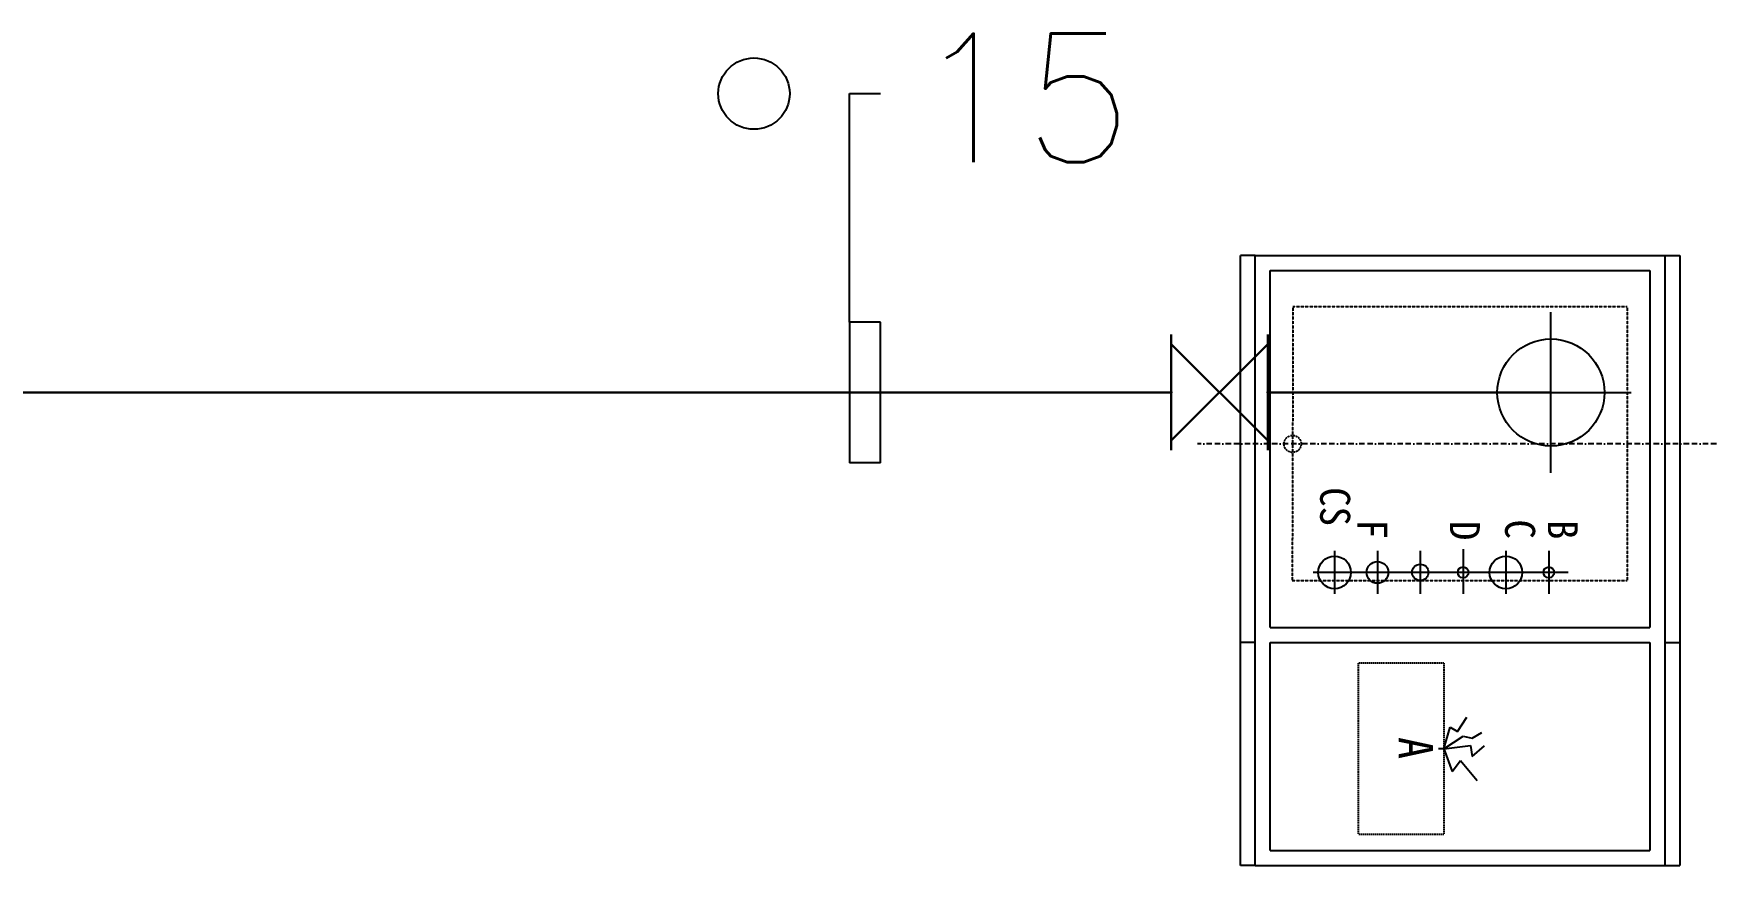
# Model space of a CAD drawing. Header units: millimetres. Extents: x 98929 to 11941380, y 952 to 54154.
# Drawn here: x 223462 to 227390, y 37146 to 39088 of the extents above; entities that cross this region are included whole.
import ezdxf
from ezdxf.enums import TextEntityAlignment as Align

# ---------------------------------------------------------------- set-up
doc = ezdxf.new("R2010")
doc.units = ezdxf.units.MM
for name, pattern in [('BORDER', [44.449999332427986, 12.69999980926514, -6.349999904632568, 12.69999980926514, -6.349999904632568, 0, -6.349999904632568]), ('DASHED3', [6.349999904632567, 4.233333269755045, -2.116666634877522]), ('HIDDEN', [0.375, 0.25, -0.125]), ('HIDDEN2', [4.762499999999999, 3.175, -1.5875])]:
    doc.linetypes.add(name, pattern=pattern)
doc.layers.add('-급수', color=3, linetype='Continuous', lineweight=30)
for name, color, linetype in [('1', 1, 'Continuous'), ('5TXT', 7, 'Continuous'), ('ex', 1, 'Continuous'), ('pipe', 3, 'Continuous'), ('빌트인', 8, 'Continuous')]:
    doc.layers.add(name, color=color, linetype=linetype)
doc.styles.add('TSTYLE4', font='txt', dxfattribs={"width": 0.9500000000000001, "height": 70})
doc.styles.add('TSTYLE5', font='txt', dxfattribs={"width": 0.9500000000000001, "height": 80})
doc.styles.add('TSTYLE7', font='txt', dxfattribs={"height": 70})
doc.styles.add('굴림', font='simple.shx', dxfattribs={"bigfont": 'whgtxt.shx'})

# ---------------------------------------------------------------- blocks, each defined once
blk = doc.blocks.new('AC314L')
at = {"layer": '빌트인', "linetype": 'BORDER'}
blk.add_line((-287.3000000000684, 591.1033000000243), (-287.3000000002576, -619.7789648437247), dxfattribs=at)
at = {"layer": '빌트인', "linetype": 'Continuous'}
for p, q in [((-727.300000000243, -484.9999999999054), (-727.3000000000757, 506.0000000000946)), ((-727.3000000000757, 506.0000000000946), (696.70000000047, 505.9999999999127)), ((176.6999999999243, 470.9999999999491), (176.6999999999243, 505.9999999999491)), ((696.70000000031, -485.0000000000946), (696.70000000047, 505.9999999999127)), ((-727.3000000000902, 471.0000000000946), (696.7000000004628, 470.9999999999127)), ((-692.3000000002285, -449.9999999999127), (-692.3000000000975, 436.0000000000873)), ((-692.3000000000975, 436.0000000000873), (141.6999999999243, 435.9999999999563)), ((141.6999999997497, -450.0000000000437), (141.6999999999243, 435.9999999999563)), ((176.6999999997497, -450.0000000000509), (176.6999999999243, 435.9999999999491)), ((176.6999999999243, 435.9999999999491), (661.7000000004482, 435.9999999999127)), ((661.70000000031, -450.0000000000873), (661.7000000004482, 435.9999999999127)), ((12.70000000002619, 245.4786000000022), (12.70000000001892, 150)), ((-37.29999999997381, 200.0000000000073), (62.70000000002619, 199.9999999999927)), ((12.70000000001892, 150), (12.70000000000437, 50)), ((-37.29999999998836, 100.0000000000073), (62.70000000001164, 99.99999999999272)), ((12.70000000000437, 50), (12.69999999998254, -50)), ((399.678384020408, 20.86712177059235), (386.2883840184732, 43.98012176945485)), ((442.248384020415, 20.8671217741794), (417.9183840179539, 50.06212177212728)), ((-41.60003051758395, 7.275957614183426e-12), (62.69999999999709, -7.275957614183426e-12)), ((383.8583840232823, -13.19387823074794), (351.0183840214377, 8.702121766480559)), ((394.8083840221589, 0.1871217701773276), (399.678384020408, 20.86712177059235)), ((424.488384025979, -45.078878227323), (394.8083840221589, 0.1871217701773276)), ((416.7083840207124, 17.2181217720281), (442.248384020415, 20.8671217741794)), ((424.488384025979, -45.078878227323), (416.7083840207124, 17.2181217720281)), ((451.9783840226664, -5.895878224997432), (498.2083840193882, 33.03212177890236)), ((374.128384024727, -30.22487823156553), (383.8583840232823, -13.19387823074794)), ((424.488384025979, -45.078878227323), (374.128384024727, -30.22487823156553)), ((424.488384025979, -45.078878227323), (477.5283840243137, -25.35887822284712)), ((477.5283840243137, -25.35887822284712), (451.9783840226664, -5.895878224997432)), ((12.69999999998254, -50), (12.69999999996799, -150)), ((424.7003840249163, -45.00005771487486), (424.7003840259786, -57.57587822731875)), ((-37.30000000002474, -99.99999999999272), (62.69999999997526, -100.0000000000073)), ((12.69999999996799, -150), (12.69999999995343, -250)), ((-37.30000000003929, -199.9999999999927), (62.69999999996071, -200.0000000000073)), ((12.69999999995343, -250), (12.69999999993888, -350)), ((-37.30000000005384, -299.9999999999927), (62.69999999994616, -300.0000000000073)), ((141.6999999997497, -450.0000000000437), (-692.3000000002285, -449.9999999999127)), ((661.70000000031, -450.0000000000873), (176.6999999997497, -450.0000000000509)), ((696.70000000031, -485.0000000000873), (-727.300000000243, -484.9999999999054)), ((-727.300000000243, -484.9999999999054), (-727.300000000243, -519.9999999999054)), ((176.6999999997861, -485.0000000000509), (176.6999999997861, -520.0000000000509)), ((696.70000000031, -485.0000000000873), (696.70000000031, -520.0000000000873)), ((696.70000000031, -520.0000000000873), (-727.300000000243, -519.9999999999054))]:
    blk.add_line(p, q, dxfattribs=at)
at = {"layer": '빌트인', "linetype": 'HIDDEN'}
for p, q in [((-607.3000000000975, 383.0874999998559), (-607.3000000001994, -397.0874999999432)), ((-607.3000000000975, 383.0874999998559), (32.6999999999025, 383.0874999997541)), ((32.6999999999025, 383.0874999997541), (32.69999999980064, -398.9125000002459)), ((-607.3000000001994, -397.0874999999432), (32.69999999979336, -398.9125000002459))]:
    blk.add_line(p, q, dxfattribs=at)
at = {"layer": '빌트인', "linetype": 'HIDDEN2'}
for p, q in [((224.7005468751231, -45.00000000001455), (224.7005468751086, -245.0000000000146)), ((224.7005468751231, -45.00000000001455), (624.7005468751231, -45.00000000005821)), ((624.7005468751231, -45.00000000005821), (624.7005468751086, -245.0000000000582)), ((224.7005468751086, -245.0000000000146), (624.7005468751086, -245.0000000000582))]:
    blk.add_line(p, q, dxfattribs=at)
at = {"layer": '빌트인', "linetype": 'Continuous'}
for centre, radius in [((12.70000000002619, 200), 12.7), ((12.70000000001164, 100), 38.1), ((12.69999999999709, 0), 12.7), ((12.70012207029504, -100), 19.05), ((12.70012207028049, -200), 25.4), ((12.69999999994616, -300), 38.1)]:
    blk.add_circle(centre, radius, dxfattribs=at)
at = {"layer": '빌트인', "linetype": 'DASHED3'}
blk.add_circle((-287.3000000001994, -398.0000000000946), 20, dxfattribs=at)
at = {"layer": '빌트인', "linetype": 'Continuous', "width": 0.9500000000000001}
for s, height, rotation, style, p in [('B', 70, 359.9999694824219, 'TSTYLE4', (-109.744485937008, 197.7768093749837)), ('C', 70, 359.9999694824219, 'TSTYLE4', (-110.9288390626971, 98.07416093746724)), ('D', 70, 359.9999694824219, 'TSTYLE4', (-107.3640234369886, -30.89547724610748)), ('A', 80, 360, 'TSTYLE5', (396.9572045394816, -150.2896987386921)), ('F', 70, 360, 'TSTYLE4', (-110.6471484369831, -247.0184459958764)), ('CS', 70, 359.9999694824219, 'TSTYLE4', (-186.1671812510613, -333.636532421915))]:
    blk.add_text(s, height=height, rotation=rotation, dxfattribs=dict(at, style=style)).set_placement(p)
blk = doc.blocks.new('P1')
at = {"layer": '1', "color": 1, "linetype": 'Continuous'}
for p, q in [((0, -112.5), (0, 112.5)), ((112.5, 0), (-112.5, 0))]:
    blk.add_line(p, q, dxfattribs=at)
at = {"layer": 'pipe', "color": 2}
blk.add_circle((0, 0), 75, dxfattribs=at)
blk = doc.blocks.new('VALG01')
at = {"color": 3, "linetype": 'Continuous'}
for p, q in [((-1.249999999999972, 1.5), (-1.249999999999972, -1.5)), ((1.250000000000028, 1.5), (1.250000000000028, -1.5))]:
    blk.add_line(p, q, dxfattribs=at)
at = {"color": 2, "linetype": 'Continuous'}
for p, q in [((-1.249999999999972, -1.25), (1.250000000000028, 1.25)), ((-1.249999999999972, 1.25), (1.250000000000028, -1.25))]:
    blk.add_line(p, q, dxfattribs=at)
at = {"color": 3, "linetype": 'Continuous'}
for p in [(-1.249999999999972, 0), (1.250000000000028, 0)]:
    blk.add_point(p, dxfattribs=at)
blk = doc.blocks.new('A$C2A6351C6')
at = {"xscale": 49.99999999999999, "yscale": 49.99999999999999, "zscale": 49.99999999999999, "rotation": 180}
blk.add_blockref('VALG01', (62.50007005262887, 75.00007149600424), dxfattribs=at)

msp = doc.modelspace()

# ---------------------------------------------------------------- hatches: boundary and pattern name
at = {"layer": '5TXT'}
h = msp.add_hatch(color=7, dxfattribs=at)
h.dxf.hatch_style = 1
edge = h.paths.add_edge_path()
edge.add_arc((225143.2740802586, 38948.26217469832), 83.33299996666676, -359.9999999999788, 2.12614852910334e-11)

# ---------------------------------------------------------------- linework, layer by layer
at = {"layer": '-급수', "linetype": 'Continuous', "ltscale": 10}
for p, q in [((220112.5671819549, 38250.50243514295), (226117.3532970168, 38250.50373749671)), ((226342.3532970169, 38250.5037374967), (227003.411090453, 38250.50243514265))]:
    msp.add_line(p, q, dxfattribs=at)
at = {"layer": '5TXT', "color": 7}
msp.add_circle((225143.2740802586, 38948.26217469833), 83.33299996666676, dxfattribs=at)
at = {"layer": 'ex', "ltscale": 3000}
for p, q in [((225366.282282562, 38414.52232235708), (225366.282282559, 38948.26217469834)), ((225366.282282559, 38948.26217469834), (225438.2822537202, 38948.26217469834)), ((225366.2822825569, 38414.52232235685), (225366.2822825568, 38086.48254792855)), ((225438.2822537556, 38414.52232235685), (225366.2822825569, 38414.52232235685)), ((225438.2822537556, 38086.48254792855), (225438.2822537556, 38414.52232235685)), ((225438.2822537556, 38086.48254792855), (225366.2822825568, 38086.48254792855))]:
    msp.add_line(p, q, dxfattribs=at)

# ---------------------------------------------------------------- block references
at = {"layer": '-급수', "linetype": 'Continuous', "ltscale": 10, "xscale": 1.8, "yscale": 1.8, "zscale": 1.8}
msp.add_blockref('A$C2A6351C6', (226117.3531709222, 38115.50360880389), dxfattribs=at)
at = {"layer": 'pipe', "xscale": 1.666666666666667, "yscale": 1.666666666666667, "zscale": 1.666666666666667, "rotation": 270}
msp.add_blockref('P1', (227003.4110904531, 38250.5024351426), dxfattribs=at)
at = {"layer": '빌트인', "linetype": 'Continuous', "lineweight": -3, "rotation": 270}
msp.add_blockref('AC314L', (226798.5508273601, 37843.09613098731), dxfattribs=at)

# ---------------------------------------------------------------- texts
at = {"layer": '5TXT', "color": 7, "style": '굴림'}
msp.add_text('15', height=300, dxfattribs=at).set_placement((225771.615453584, 38938.34091485442), align=Align.MIDDLE_CENTER)

doc.saveas('drawing.dxf')
